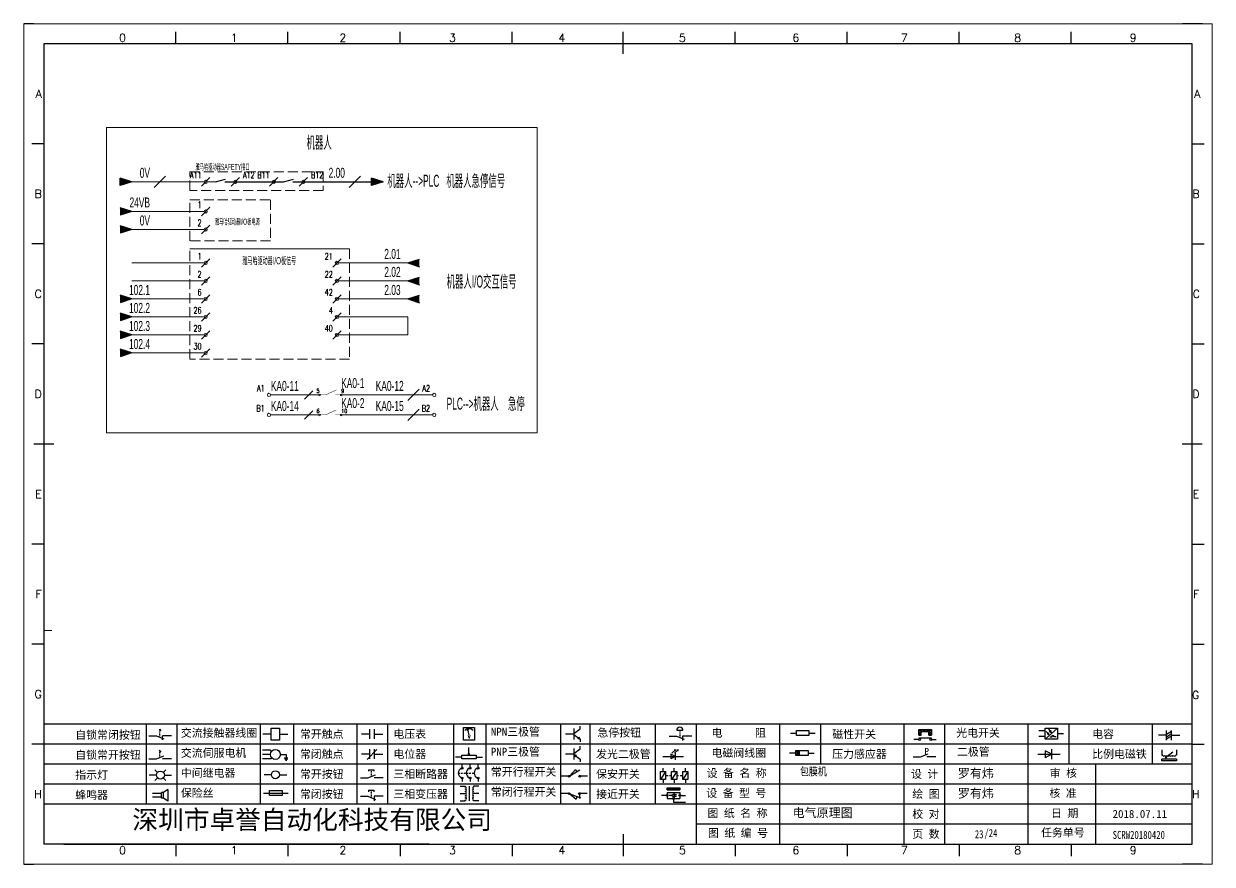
# Model space of a CAD drawing. Extents: x 49673 to 52330, y -5620 to -4375.
# Drawn here: x 49673.1 to 49970.1, y -5619.6 to -5409.6 of the extents above; entities that cross this region are included whole.
import ezdxf
from ezdxf.enums import TextEntityAlignment as Align

# ---------------------------------------------------------------- set-up
doc = ezdxf.new("R2010")
doc.units = 0
doc.header["$MEASUREMENT"] = 0
doc.linetypes.add('DASH', pattern=[0.35, 0.25, -0.1])
doc.layers.add('AE_BOR', color=1, linetype='Continuous')
doc.layers.add('ELEMENT', color=3, linetype='Continuous')
doc.layers.add('Dimension', color=3, linetype='Continuous', lineweight=13)
doc.styles.get("Standard").update_dxf_attribs({"font": 'txt.shx'})
doc.styles.add('WD', font='simplex.shx', dxfattribs={"bigfont": 'gbcbig.shx'})
doc.styles.add('样式 8', font='arial.ttf')
doc.styles.add('楷体', font='STFANGSO.TTF', dxfattribs={"width": 0.8})
doc.styles.add('汉字', font='')
doc.styles.get('汉字').set_extended_font_data('新宋体')

# ---------------------------------------------------------------- blocks, each defined once
blk = doc.blocks.new('$element$00000498')
at = {"const_width": 0.0233}
for points in [[(0, 0), (0, -0.25)], [(-0.25, -0.2), (0, -0.75)], [(0, -0.75), (0, -1)]]:
    blk.add_lwpolyline(points, dxfattribs=at)
at = {"flags": 9}
blk.add_attdef('S', (0, 0), '', height=0.00000667, dxfattribs=at)
blk = doc.blocks.new('H_KA_NO')
at = {"lineweight": 0}
for centre in [(0.2, 0), (5.6, 0)]:
    blk.add_circle(centre, 0.2, dxfattribs=at)
at = {"layer": 'ELEMENT', "color": 1, "xscale": 5, "yscale": 5, "zscale": 5, "rotation": 270}
blk.add_blockref('$element$00000498', (5.4, 0), dxfattribs=at)
at = {"lineweight": 0, "style": 'WD', "width": 0.8}
blk.add_attdef('端子号', text='', height=1, dxfattribs=at).set_placement((0.2, 0.5), align=Align.RIGHT)
blk.add_attdef('端子号', (5.6, 0.5), '', height=1, dxfattribs=at)
blk = doc.blocks.new('磁性开关')
at = {"linetype": 'ByBlock'}
h = blk.add_hatch(dxfattribs=at)
h.set_pattern_fill('ANSI31', color=256, scale=0.1, style=0)
h.set_pattern_definition([(45, (0, 0), (-0.224506403, 0.224506403), [])])
h.paths.add_polyline_path([(-1910.88, -776.69), (-1910.88, -775.29), (-1907.69, -775.29), (-1907.69, -776.69), (-1908.31, -776.69), (-1908.31, -775.79), (-1910.25, -775.79), (-1910.25, -776.69)])
for p, q in [((-1910.91, -777.81), (-1912.09, -777.81)), ((-1910.88, -776.69), (-1910.88, -775.29)), ((-1910.88, -775.29), (-1907.69, -775.29)), ((-1910.88, -776.69), (-1910.25, -776.69)), ((-1910.88, -777.39), (-1907.69, -777.39)), ((-1910.25, -776.69), (-1910.25, -775.79)), ((-1910.25, -775.79), (-1908.31, -775.79)), ((-1908.31, -776.69), (-1908.31, -775.79)), ((-1908.31, -776.69), (-1907.69, -776.69)), ((-1907.69, -775.29), (-1907.69, -776.69)), ((-1907.66, -777.81), (-1906.48, -777.81))]:
    blk.add_line(p, q, dxfattribs=at)
for centre in [(-1910.68, -777.81), (-1907.88, -777.81)]:
    blk.add_circle(centre, 0.225, dxfattribs=at)
blk = doc.blocks.new('*U28')
at = {"linetype": 'ByBlock'}
for p, q in [((-1909.23, -780.45), (-1909.23, -780.67)), ((-1909.23, -780.45), (-1908.92, -780.84)), ((-1909.23, -780.84), (-1909.23, -781.05)), ((-1911.92, -782.07), (-1910.06, -782.07)), ((-1910.06, -782.07), (-1908.18, -782.88)), ((-1909.23, -781.23), (-1909.23, -781.44)), ((-1909.23, -781.61), (-1909.23, -781.83)), ((-1909.23, -782), (-1909.23, -782.21)), ((-1909.23, -782.38), (-1909.23, -782.43)), ((-1908.52, -783.07), (-1908.52, -782.07)), ((-1906.25, -782.07), (-1908.52, -782.07))]:
    blk.add_line(p, q, dxfattribs=at)
blk = doc.blocks.new('*U30')
at = {"linetype": 'ByBlock'}
for p, q in [((-1911.92, -792.89), (-1910.06, -792.89)), ((-1910.06, -792.89), (-1908.18, -792.08)), ((-1908.88, -791.17), (-1909.23, -790.71)), ((-1909.23, -790.71), (-1909.23, -790.92)), ((-1909.23, -791.09), (-1909.23, -791.31)), ((-1909.23, -791.48), (-1909.23, -791.69)), ((-1909.23, -791.86), (-1909.23, -792.08)), ((-1909.23, -792.25), (-1909.23, -792.47)), ((-1906.25, -792.89), (-1908.52, -792.89))]:
    blk.add_line(p, q, dxfattribs=at)
blk = doc.blocks.new('蜂鸣器')
at = {"linetype": 'ByBlock'}
for p, q in [((-1907.17, -795.53), (-1908.25, -796.26)), ((-1907.17, -795.53), (-1907.17, -798.41)), ((-1908.8, -796.48), (-1911.01, -796.48)), ((-1908.8, -797.46), (-1911.01, -797.46)), ((-1908.25, -796.26), (-1908.8, -796.26)), ((-1908.8, -797.68), (-1908.8, -796.26)), ((-1908.25, -797.68), (-1908.8, -797.68)), ((-1908.25, -797.68), (-1908.25, -796.26)), ((-1907.17, -798.41), (-1908.25, -797.68))]:
    blk.add_line(p, q, dxfattribs=at)
blk = doc.blocks.new('指示灯')
at = {"linetype": 'ByBlock'}
for p, q in [((-1854.25, -776.92), (-1856.06, -776.92)), ((-1854.62, -775.59), (-1853.97, -776.23)), ((-1854.62, -778.25), (-1853.97, -777.61)), ((-1851.9, -775.59), (-1852.54, -776.23)), ((-1851.9, -778.25), (-1852.54, -777.61)), ((-1852.26, -776.92), (-1850.45, -776.92))]:
    blk.add_line(p, q, dxfattribs=at)
blk.add_circle((-1853.26, -776.92), 0.992, dxfattribs=at)
blk = doc.blocks.new('光电开关')
at = {"linetype": 'ByBlock'}
h = blk.add_hatch(dxfattribs=at)
h.set_pattern_fill('ANSI31', color=256, scale=0.01, style=0)
h.set_pattern_definition([(45, (0.172267, 0), (-0.0224506403, 0.0224506403), [])])
h.paths.add_polyline_path([(-1882.44, -776.34), (-1882.5, -775.91), (-1882.68, -776.07)])
h.paths.add_polyline_path([(-1882.86, -776.23), (-1882.44, -776.34), (-1882.68, -776.07)])
h.paths.add_polyline_path([(-1883.05, -776.88), (-1883.11, -776.45), (-1883.29, -776.61)])
h.paths.add_polyline_path([(-1883.47, -776.77), (-1883.05, -776.88), (-1883.29, -776.61)])
for p, q in [((-1884.01, -775.96), (-1885.56, -775.96)), ((-1884.01, -777.39), (-1885.56, -777.39)), ((-1880.91, -775.3), (-1884.01, -778.05)), ((-1883.75, -776.09), (-1883.05, -776.88)), ((-1883.11, -776.45), (-1883.47, -776.77)), ((-1883.05, -776.88), (-1883.47, -776.77)), ((-1883.14, -775.55), (-1882.44, -776.34)), ((-1883.05, -776.88), (-1883.11, -776.45)), ((-1882.5, -775.91), (-1882.86, -776.23)), ((-1882.44, -776.34), (-1882.86, -776.23)), ((-1882.78, -777.47), (-1882.23, -777.47)), ((-1882.44, -776.34), (-1882.5, -775.91)), ((-1882.23, -777.47), (-1882.23, -777.14)), ((-1882.23, -777.14), (-1881.78, -777.14)), ((-1881.78, -777.47), (-1881.78, -777.14)), ((-1881.23, -777.47), (-1881.78, -777.47)), ((-1879.37, -776.67), (-1880.91, -776.67))]:
    blk.add_line(p, q, dxfattribs=at)
blk.add_lwpolyline([(-1884.01, -775.3), (-1880.91, -775.3), (-1880.91, -778.05), (-1884.01, -778.05)], close=True, dxfattribs=at)
blk = doc.blocks.new('交流接触器线圈')
at = {"linetype": 'ByBlock'}
for p, q in [((-1880.82, -781.77), (-1882.87, -781.77)), ((-1878.72, -781.77), (-1876.67, -781.77))]:
    blk.add_line(p, q, dxfattribs=at)
blk.add_lwpolyline([(-1880.82, -780.28), (-1878.72, -780.28), (-1878.72, -783.26), (-1880.82, -783.26)], close=True, dxfattribs=at)
blk = doc.blocks.new('交流伺服电机')
at = {"linetype": 'ByBlock'}
for p, q in [((-1880.97, -785.75), (-1882.94, -785.75)), ((-1880.97, -786.85), (-1882.94, -786.85)), ((-1880.97, -785.75), (-1880.65, -786.03)), ((-1878.49, -786.85), (-1877.07, -786.85)), ((-1877.07, -786.85), (-1877.07, -787.72)), ((-1880.97, -787.94), (-1882.94, -787.94)), ((-1880.97, -787.94), (-1880.65, -787.67)), ((-1877.54, -787.72), (-1876.59, -787.72)), ((-1877.38, -788.01), (-1876.75, -788.01)), ((-1877.23, -788.29), (-1876.9, -788.29))]:
    blk.add_line(p, q, dxfattribs=at)
blk.add_circle((-1879.73, -786.85), 1.24, dxfattribs=at)
blk = doc.blocks.new('中间继电器')
at = {"linetype": 'ByBlock'}
for p, q in [((-1880.72, -791.92), (-1882.54, -791.92)), ((-1878.74, -791.92), (-1876.92, -791.92))]:
    blk.add_line(p, q, dxfattribs=at)
blk.add_circle((-1879.73, -791.92), 0.992, dxfattribs=at)
blk = doc.blocks.new('保险丝')
at = {"linetype": 'ByBlock'}
blk.add_line((-1882.72, -796.49), (-1876.55, -796.49), dxfattribs=at)
blk.add_lwpolyline([(-1881.2, -795.86), (-1878.06, -795.86), (-1878.06, -797.12), (-1881.2, -797.12)], close=True, dxfattribs=at)
blk = doc.blocks.new('常开按钮')
at = {"linetype": 'ByBlock'}
for p, q in [((-1910.06, -787.73), (-1908.18, -786.93)), ((-1909.9, -785.68), (-1908.56, -785.68)), ((-1909.9, -785.68), (-1909.9, -786.07)), ((-1909.23, -785.68), (-1909.23, -785.89)), ((-1909.23, -786.06), (-1909.23, -786.28)), ((-1909.23, -786.45), (-1909.23, -786.67)), ((-1909.23, -786.84), (-1909.23, -787.05)), ((-1908.56, -785.68), (-1908.56, -786.07)), ((-1911.92, -787.73), (-1910.06, -787.73)), ((-1909.23, -787.22), (-1909.23, -787.38)), ((-1906.25, -787.73), (-1908.52, -787.73))]:
    blk.add_line(p, q, dxfattribs=at)
blk = doc.blocks.new('常开触点')
at = {"linetype": 'ByBlock'}
for p, q in [((-1853.82, -782.99), (-1853.82, -780.56)), ((-1852.6, -782.99), (-1852.6, -780.56)), ((-1853.82, -781.77), (-1855.88, -781.77)), ((-1852.6, -781.77), (-1850.55, -781.77))]:
    blk.add_line(p, q, dxfattribs=at)
blk = doc.blocks.new('常闭触点')
at = {"linetype": 'ByBlock'}
for p, q in [((-1853.82, -786.77), (-1855.88, -786.77)), ((-1852.01, -785.66), (-1854.43, -788.1)), ((-1853.82, -787.99), (-1853.82, -785.56)), ((-1852.6, -787.99), (-1852.6, -785.56)), ((-1852.6, -786.77), (-1850.55, -786.77))]:
    blk.add_line(p, q, dxfattribs=at)
blk = doc.blocks.new('常闭按钮')
at = {"linetype": 'ByBlock'}
for p, q in [((-1856.13, -792.28), (-1854.28, -792.28)), ((-1854.28, -792.28), (-1852.4, -793.09)), ((-1854.11, -790.83), (-1852.77, -790.83)), ((-1854.11, -790.83), (-1854.11, -791.22)), ((-1853.44, -790.83), (-1853.44, -791.04)), ((-1853.44, -791.21), (-1853.44, -791.43)), ((-1853.44, -791.6), (-1853.44, -791.82)), ((-1853.44, -791.99), (-1853.44, -792.2)), ((-1853.44, -792.37), (-1853.44, -792.53)), ((-1852.77, -790.83), (-1852.77, -791.22)), ((-1850.47, -792.28), (-1852.73, -792.28)), ((-1852.73, -792.28), (-1852.73, -793.43))]:
    blk.add_line(p, q, dxfattribs=at)
blk = doc.blocks.new('电磁阀线圈')
at = {"linetype": 'ByBlock'}
for p, q in [((-1854.61, -795.92), (-1853.75, -797.16)), ((-1853.75, -795.92), (-1854.61, -797.16)), ((-1853.75, -795.92), (-1853.75, -797.16)), ((-1854.61, -796.54), (-1856.17, -796.54)), ((-1851.53, -796.54), (-1849.97, -796.54))]:
    blk.add_line(p, q, dxfattribs=at)
blk.add_lwpolyline([(-1854.61, -795.92), (-1851.53, -795.92), (-1851.53, -797.16), (-1854.61, -797.16)], close=True, dxfattribs=at)
blk = doc.blocks.new('电压表')
at = {"linetype": 'ByBlock'}
for p, q in [((-1814.84, -780.75), (-1814.91, -781.13)), ((-1814.6, -781.05), (-1814.91, -781.13)), ((-1814.84, -780.75), (-1814.46, -782.26)), ((-1814.84, -780.75), (-1814.6, -781.05))]:
    blk.add_line(p, q, dxfattribs=at)
blk.add_lwpolyline([(-1815.84, -780.34), (-1813.07, -780.34), (-1813.07, -783.49), (-1815.84, -783.49)], close=True, dxfattribs=at)
blk.add_arc((-1814.46, -782.26), 1.56, 46.8313, 133.1687, dxfattribs=at)
at = {"linetype": 'ByBlock', "insert": (-1814.7, -782.39), "char_height": 0.75, "width": 0.6768, "attachment_point": 1}
blk.add_mtext('V', dxfattribs=at)
blk = doc.blocks.new('电位器')
at = {"linetype": 'ByBlock'}
for p, q in [((-1814.45, -787.3), (-1814.62, -786.96)), ((-1814.62, -786.96), (-1814.27, -786.96)), ((-1814.45, -787.3), (-1814.45, -785.39)), ((-1814.45, -787.3), (-1814.27, -786.96)), ((-1816.21, -787.75), (-1817.79, -787.75)), ((-1812.68, -787.75), (-1811.1, -787.75))]:
    blk.add_line(p, q, dxfattribs=at)
blk.add_lwpolyline([(-1816.21, -787.3), (-1812.68, -787.3), (-1812.68, -788.2), (-1816.21, -788.2)], close=True, dxfattribs=at)
blk = doc.blocks.new('三相断路器')
at = {"linetype": 'ByBlock'}
for p, q in [((-1816.17, -790.33), (-1816.17, -789.7)), ((-1814.17, -790.33), (-1814.17, -789.7)), ((-1812.18, -790.33), (-1812.18, -789.7)), ((-1817.14, -791.74), (-1816.72, -791.74)), ((-1816.45, -791.74), (-1816.03, -791.74)), ((-1815.76, -791.74), (-1815.34, -791.74)), ((-1815.07, -791.74), (-1814.65, -791.74)), ((-1814.38, -791.74), (-1813.96, -791.74)), ((-1813.69, -791.74), (-1813.27, -791.74)), ((-1816.17, -793.19), (-1816.17, -793.83)), ((-1814.17, -793.19), (-1814.17, -793.83)), ((-1812.18, -793.19), (-1812.18, -793.83))]:
    blk.add_line(p, q, dxfattribs=at)
for centre in [(-1816.17, -790.55), (-1816.17, -792.98), (-1814.17, -790.55), (-1814.17, -792.98), (-1812.18, -790.55), (-1812.18, -792.98)]:
    blk.add_circle(centre, 0.219, dxfattribs=at)
for centre in [(-1815.81, -791.74), (-1813.82, -791.74), (-1811.83, -791.74)]:
    blk.add_arc(centre, 1.32, 115.5791, 244.4209, dxfattribs=at)
blk = doc.blocks.new('三相变压器')
at = {"linetype": 'ByBlock'}
for p, q in [((-1816.69, -795.03), (-1815.37, -795.03)), ((-1815.37, -795.03), (-1815.37, -795.24)), ((-1814.34, -798.7), (-1814.34, -795.04)), ((-1812, -795.03), (-1813.32, -795.03)), ((-1813.32, -795.03), (-1813.32, -795.24)), ((-1816.69, -796.87), (-1815.37, -796.87)), ((-1816.69, -798.71), (-1815.37, -798.71)), ((-1815.37, -798.71), (-1815.37, -798.5)), ((-1812, -796.87), (-1813.32, -796.87)), ((-1813.32, -798.71), (-1813.32, -798.5)), ((-1812, -798.71), (-1813.32, -798.71))]:
    blk.add_line(p, q, dxfattribs=at)
for centre, start, end in [((-1815.37, -795.51), 270, 90), ((-1815.37, -796.06), 270, 90), ((-1813.32, -795.51), 90, 270), ((-1813.32, -796.06), 90, 270), ((-1815.37, -796.6), 270, 90), ((-1815.37, -797.14), 270, 90), ((-1815.37, -797.68), 270, 90), ((-1815.37, -798.23), 270, 90), ((-1813.32, -796.6), 90, 270), ((-1813.32, -797.14), 90, 270), ((-1813.32, -797.68), 90, 270), ((-1813.32, -798.23), 90, 270)]:
    blk.add_arc(centre, 0.271, start, end, dxfattribs=at)
blk = doc.blocks.new('压力感应器')
at = {"linetype": 'ByBlock'}
for p, q in [((-1817.44, -777.73), (-1815.59, -777.73)), ((-1815.59, -777.73), (-1813.71, -776.93)), ((-1811.78, -777.73), (-1814.05, -777.73))]:
    blk.add_line(p, q, dxfattribs=at)
at = {"linetype": 'ByBlock', "insert": (-1814.65, -775.48), "char_height": 1.68, "width": 1.2242, "attachment_point": 1}
blk.add_mtext('{\\fNSimSun|b0|i0|c134|p49;P}', dxfattribs=at)
blk = doc.blocks.new('二极管')
at = {"linetype": 'ByBlock'}
for p, q in [((-1787.52, -776.77), (-1781.92, -776.77)), ((-1783.97, -776.77), (-1785.69, -775.9)), ((-1785.69, -775.9), (-1785.69, -777.65)), ((-1783.97, -776.77), (-1785.69, -777.65)), ((-1783.97, -777.99), (-1783.97, -775.56))]:
    blk.add_line(p, q, dxfattribs=at)
blk = doc.blocks.new('NPN三极管')
at = {"linetype": 'ByBlock'}
for p, q in [((-1785.73, -780.61), (-1785.73, -783.32)), ((-1785.73, -781.82), (-1784.15, -780.66)), ((-1784.15, -780.66), (-1784.15, -779.98)), ((-1785.73, -781.97), (-1787.81, -781.97)), ((-1785.73, -782.11), (-1784.15, -783.27)), ((-1784.41, -782.73), (-1784.74, -783.18)), ((-1784.15, -783.27), (-1784.74, -783.18)), ((-1784.15, -783.27), (-1784.41, -782.73)), ((-1784.15, -783.27), (-1784.15, -783.96))]:
    blk.add_line(p, q, dxfattribs=at)
blk = doc.blocks.new('PNP三极管')
at = {"linetype": 'ByBlock'}
for p, q in [((-1784.9, -786.74), (-1786.98, -786.74)), ((-1784.9, -785.38), (-1784.9, -788.09)), ((-1784.9, -786.59), (-1783.32, -785.43)), ((-1784.9, -786.88), (-1783.32, -788.04)), ((-1784.9, -786.88), (-1784.31, -786.97)), ((-1784.9, -786.88), (-1784.64, -787.42)), ((-1784.31, -786.97), (-1784.64, -787.42)), ((-1783.32, -785.43), (-1783.32, -784.75)), ((-1783.32, -788.04), (-1783.32, -788.73))]:
    blk.add_line(p, q, dxfattribs=at)
blk = doc.blocks.new('常开行程开关')
at = {"linetype": 'ByBlock'}
for p, q in [((-1786.29, -792.3), (-1788.01, -792.3)), ((-1785.89, -792.17), (-1784.52, -790.62)), ((-1785.89, -792.17), (-1783.43, -790.72)), ((-1784.52, -790.62), (-1784.19, -791.17)), ((-1781.48, -792.3), (-1783.21, -792.3))]:
    blk.add_line(p, q, dxfattribs=at)
for centre in [(-1786.07, -792.3), (-1783.42, -792.3)]:
    blk.add_circle(centre, 0.219, dxfattribs=at)
blk = doc.blocks.new('常闭行程开关')
at = {"linetype": 'ByBlock'}
for p, q in [((-1786.34, -796.62), (-1788.07, -796.62)), ((-1785.93, -796.72), (-1783.25, -797.7)), ((-1785.93, -796.72), (-1784.3, -798)), ((-1784.3, -798), (-1784.08, -797.4)), ((-1783.48, -796.84), (-1783.48, -797.85)), ((-1781.54, -796.62), (-1783.26, -796.62))]:
    blk.add_line(p, q, dxfattribs=at)
for centre in [(-1786.12, -796.62), (-1783.48, -796.62)]:
    blk.add_circle(centre, 0.219, dxfattribs=at)
blk = doc.blocks.new('电容')
at = {"linetype": 'ByBlock'}
for p, q in [((-1756.08, -782.99), (-1756.08, -780.56)), ((-1754.86, -780.79), (-1756.08, -781.55)), ((-1754.86, -782.99), (-1754.86, -780.56)), ((-1756.08, -781.77), (-1758.13, -781.77)), ((-1754.86, -781.44), (-1756.08, -782.2)), ((-1754.86, -781.99), (-1756.08, -782.75)), ((-1754.86, -781.77), (-1752.81, -781.77))]:
    blk.add_line(p, q, dxfattribs=at)
blk = doc.blocks.new('发光二极管')
at = {"linetype": 'ByBlock'}
for p, q in [((-1758.01, -786.77), (-1752.89, -786.77)), ((-1754.84, -786.77), (-1756.04, -786.16)), ((-1756.04, -786.16), (-1756.04, -787.39)), ((-1754.84, -786.77), (-1756.04, -787.39)), ((-1755.78, -785.92), (-1754.89, -785.14)), ((-1754.89, -785.14), (-1755.2, -785.22)), ((-1755.2, -785.22), (-1755.01, -785.43)), ((-1755.08, -785.92), (-1754.18, -785.14)), ((-1754.89, -785.14), (-1755.01, -785.43)), ((-1754.84, -787.63), (-1754.84, -785.92)), ((-1754.18, -785.14), (-1754.49, -785.22)), ((-1754.49, -785.22), (-1754.31, -785.43)), ((-1754.18, -785.14), (-1754.31, -785.43))]:
    blk.add_line(p, q, dxfattribs=at)
blk = doc.blocks.new('比例电磁阀')
at = {"linetype": 'ByBlock'}
for p, q in [((-1757.26, -775.38), (-1757.26, -776.71)), ((-1757.26, -776.71), (-1757.05, -776.71)), ((-1753.6, -777.73), (-1757.25, -777.73)), ((-1757.25, -778.13), (-1757.25, -777.73)), ((-1753.6, -778.13), (-1757.25, -778.13)), ((-1754.5, -775.98), (-1756.35, -777.44)), ((-1756.35, -777.44), (-1756.25, -777.25)), ((-1756.35, -777.44), (-1756.15, -777.38)), ((-1756.15, -777.38), (-1756.25, -777.25)), ((-1753.58, -776.71), (-1753.8, -776.71)), ((-1753.6, -777.73), (-1753.6, -778.13)), ((-1753.58, -775.38), (-1753.58, -776.71))]:
    blk.add_line(p, q, dxfattribs=at)
for centre in [(-1756.78, -776.71), (-1756.24, -776.71), (-1755.7, -776.71), (-1755.15, -776.71), (-1754.61, -776.71), (-1754.07, -776.71)]:
    blk.add_arc(centre, 0.271, 180, 0, dxfattribs=at)
blk = doc.blocks.new('保安开关')
at = {"linetype": 'ByBlock'}
for p, q in [((-1757.96, -790.79), (-1757.96, -789.97)), ((-1755.17, -790.79), (-1755.17, -789.97)), ((-1752.39, -790.79), (-1752.39, -789.97)), ((-1757.33, -790.79), (-1758.6, -792.81)), ((-1757.96, -792.81), (-1757.96, -793.62)), ((-1757.33, -791.8), (-1756.72, -791.8)), ((-1756.35, -791.8), (-1755.89, -791.8)), ((-1754.54, -790.79), (-1755.81, -792.81)), ((-1755.17, -792.81), (-1755.17, -793.62)), ((-1754.52, -791.8), (-1754.06, -791.8)), ((-1753.69, -791.8), (-1753.08, -791.8)), ((-1751.75, -790.79), (-1753.02, -792.81)), ((-1752.39, -792.81), (-1752.39, -793.62))]:
    blk.add_line(p, q, dxfattribs=at)
for points in [[(-1758.6, -790.79), (-1757.33, -790.79), (-1757.33, -792.81), (-1758.6, -792.81)], [(-1755.81, -790.79), (-1754.54, -790.79), (-1754.54, -792.81), (-1755.81, -792.81)], [(-1753.02, -790.79), (-1751.75, -790.79), (-1751.75, -792.81), (-1753.02, -792.81)]]:
    blk.add_lwpolyline(points, close=True, dxfattribs=at)
blk = doc.blocks.new('接近开关')
at = {"linetype": 'ByBlock'}
h = blk.add_hatch(dxfattribs=at)
h.set_pattern_fill('ANSI31', color=256, scale=0.01, style=0)
h.set_pattern_definition([(45, (-89.131516, -30.795668), (-0.0224506403, 0.0224506403), [])])
h.paths.add_polyline_path([(-1516.96, -1123.35), (-1516.96, -1122.85), (-1513.76, -1122.85), (-1513.76, -1123.35)])
for p, q in [((-1517.18, -1124.71), (-1518.36, -1124.71)), ((-1516.96, -1123.35), (-1516.96, -1122.85)), ((-1516.96, -1122.85), (-1513.76, -1122.85)), ((-1516.96, -1123.35), (-1513.76, -1123.35)), ((-1516.96, -1123.95), (-1513.76, -1123.95)), ((-1516.96, -1123.95), (-1516.96, -1125.47)), ((-1516.96, -1125.47), (-1513.76, -1125.47)), ((-1515.91, -1124.71), (-1516.45, -1124.71)), ((-1515.11, -1124.31), (-1515.91, -1124.71)), ((-1515.11, -1125.11), (-1515.91, -1124.71)), ((-1515.33, -1124.53), (-1515.17, -1124.53)), ((-1515.33, -1124.88), (-1515.17, -1124.88)), ((-1515.25, -1124.45), (-1515.25, -1124.61)), ((-1515.11, -1124.31), (-1515.11, -1125.11)), ((-1515.11, -1124.48), (-1514.58, -1124.48)), ((-1515.11, -1124.94), (-1514.58, -1124.94)), ((-1513.76, -1122.85), (-1513.76, -1123.35)), ((-1513.76, -1123.95), (-1513.76, -1125.47)), ((-1513.54, -1124.71), (-1512.36, -1124.71)), ((-1515.36, -1125.69), (-1515.36, -1126.36)), ((-1515.36, -1126.36), (-1512.36, -1126.36))]:
    blk.add_line(p, q, dxfattribs=at)
for centre in [(-1516.96, -1124.71), (-1515.36, -1125.47), (-1513.76, -1124.71)]:
    blk.add_circle(centre, 0.225, dxfattribs=at)
blk = doc.blocks.new('电阻')
at = {"linetype": 'ByBlock'}
for p, q in [((-3.09, 0), (-1.57, 0)), ((1.57, 0), (3.09, 0))]:
    blk.add_line(p, q, dxfattribs=at)
blk.add_lwpolyline([(-1.57, 0.63), (1.57, 0.63), (1.57, -0.63), (-1.57, -0.63)], close=True, dxfattribs=at)
blk = doc.blocks.new('急停按钮')
at = {"linetype": 'ByBlock'}
for p, q in [((-1.86, 0), (0, 0)), ((0, 0), (1.88, -0.81)), ((0.06, 1.45), (1.61, 1.45)), ((0.83, 1.45), (0.83, 1.24)), ((0.83, 1.07), (0.83, 0.85)), ((0.83, 0.68), (0.83, 0.47)), ((0.83, 0.29), (0.83, 0.08)), ((3.81, 0), (1.54, 0)), ((1.54, 0), (1.54, -1.15)), ((0.83, -0.09), (0.83, -0.24))]:
    blk.add_line(p, q, dxfattribs=at)
blk.add_arc((0.83, 1.45), 0.774, 0, 180)
blk = doc.blocks.new('电控横A4')
for p, q in [((292, -5), (5, -5)), ((5, -5), (5, -205)), ((292, -205), (292, -5)), ((10.03, -205), (289.53, -205)), ((130.8, -205), (190.75, -205)), ((190.75, -205), (259.54, -205))]:
    blk.add_line(p, q)
at = {"lineweight": 9, "ltscale": 0.1}
for p, q in [((5, -151.57), (7, -151.57)), ((101.34, -205), (130.8, -205)), ((129.44, -205), (129.44, -205)), ((129.44, -205), (129.44, -205)), ((129.44, -205), (129.44, -205)), ((129.44, -205), (129.44, -205))]:
    blk.add_line(p, q, dxfattribs=at)
at = {"linetype": 'ByBlock'}
for p, q in [((292, -175), (5, -175)), ((292, -180), (5, -180)), ((292, -185), (5, -185)), ((292, -190), (5, -190)), ((292, -195), (5, -195)), ((292, -200), (168.03, -200))]:
    blk.add_line(p, q, dxfattribs=at)
at = {"color": 0, "lineweight": -2}
for p, q in [((30.58, -175), (30.58, -195)), ((38.26, -175), (38.26, -195)), ((59.05, -175), (59.05, -195)), ((67.4, -175), (67.4, -195)), ((83.26, -175), (83.26, -195)), ((90.91, -175), (90.91, -195)), ((107.4, -175), (107.4, -195)), ((115.5, -175), (115.5, -195)), ((134.12, -175), (134.12, -195)), ((141.48, -175), (141.48, -195)), ((157.79, -175), (157.79, -195)), ((168.03, -175), (168.03, -204.92)), ((188.84, -175), (188.84, -185)), ((199.08, -175), (199.08, -185)), ((219.89, -175), (219.89, -185)), ((230.12, -175), (230.12, -185)), ((250.93, -175), (250.93, -185)), ((261.17, -175), (261.17, -185)), ((281.98, -175), (281.98, -185)), ((188.84, -185), (188.84, -204.92)), ((219.89, -185), (219.89, -205)), ((230.12, -185), (230.12, -205)), ((250.93, -185), (250.93, -205)), ((267.79, -185), (267.79, -205))]:
    blk.add_line(p, q, dxfattribs=at)
at = {"color": 0, "ltscale": 2}
for p, q in [((292, -205), (292, -183.55)), ((101.34, -205), (5, -205)), ((259.54, -205), (289.53, -205)), ((259.54, -205), (292, -205))]:
    blk.add_line(p, q, dxfattribs=at)
at = {"layer": 'AE_BOR', "lineweight": 30}
for p, q in [((2.53, 0), (0, 0)), ((294.53, 0), (289.53, 0)), ((0, -210), (2.53, -210)), ((294.53, -210), (289.53, -210))]:
    blk.add_line(p, q, dxfattribs=at)
at = {"layer": 'AE_BOR', "color": 1, "lineweight": 15}
for p, q in [((0, 0), (297, 0)), ((0, -210), (0, 0)), ((297, 0), (297, -210)), ((297, -210), (0, -210))]:
    blk.add_line(p, q, dxfattribs=at)
at = {"layer": 'AE_BOR'}
for p, q in [((38.03, -5), (38.03, -2)), ((66.03, -5), (66.03, -2)), ((94.03, -5), (94.03, -2)), ((122.03, -5), (122.03, -2)), ((149.78, -5), (149.78, -2)), ((177.78, -5), (177.78, -2)), ((205.78, -5), (205.78, -2)), ((233.78, -5), (233.78, -2)), ((261.78, -5), (261.78, -2)), ((5, -30), (2, -30)), ((292, -30), (295, -30)), ((5, -55), (2, -55)), ((292, -55), (295, -55)), ((5, -80), (2, -80)), ((292, -80), (295, -80)), ((5, -130), (2, -130)), ((292, -130), (295, -130)), ((5, -155), (2, -155)), ((292, -155), (295, -155)), ((5, -180), (2, -180)), ((292, -180), (295, -180)), ((38.03, -205), (38.03, -208)), ((66.03, -205), (66.03, -208)), ((94.03, -205), (94.03, -208)), ((122.03, -205), (122.03, -208)), ((149.78, -205), (149.78, -208)), ((177.78, -205), (177.78, -208)), ((205.78, -205), (205.78, -208)), ((233.78, -205), (233.78, -208)), ((261.78, -205), (261.78, -208))]:
    blk.add_line(p, q, dxfattribs=at)
at = {"layer": 'AE_BOR', "color": 2, "lineweight": 30}
for p, q in [((149.78, -7.5), (149.78, -2.5)), ((2.5, -105), (7.5, -105)), ((289.5, -105), (294.5, -105)), ((149.78, -202.5), (149.78, -207.5)), ((149.78, -205), (149.78, -207.5))]:
    blk.add_line(p, q, dxfattribs=at)
at = {"linetype": 'ByBlock'}
for name, p in [('*U28', (1943.19, 604.18)), ('交流接触器线圈', (1942.62, 604.27)), ('常开触点', (1940.27, 604.3)), ('电压表', (1925.71, 604.52)), ('NPN三极管', (1923.2, 604.5)), ('磁性开关', (2134.53, 598.96)), ('光电开关', (2139.22, 599.27)), ('电容', (2041.69, 603.98)), ('电位器', (1925.71, 604.52)), ('PNP三极管', (1922.37, 604.27)), ('压力感应器', (2039.72, 594.52)), ('*U30', (1943.19, 609.18)), ('交流伺服电机', (1942.62, 604.27)), ('常闭触点', (1940.27, 604.3)), ('发光二极管', (1917.72, 603.69)), ('电磁阀线圈', (2047.53, 614.3)), ('二极管', (2040.91, 594.27)), ('比例电磁阀', (2041.69, 593.98)), ('指示灯', (1887.41, 589.18)), ('中间继电器', (1942.62, 604.27)), ('常开按钮', (1996.06, 599.3)), ('三相断路器', (1925.71, 604.52)), ('常开行程开关', (1922.37, 604.27)), ('保安开关', (1917.72, 603.98)), ('蜂鸣器', (1943.19, 604.18)), ('保险丝', (1942.62, 604.27)), ('常闭按钮', (1940.27, 599.3)), ('三相变压器', (1925.71, 604.52)), ('常闭行程开关', (1922.37, 604.27)), ('接近开关', (1677.72, 931.9))]:
    blk.add_blockref(name, p, dxfattribs=at)
for name, p in [('急停按钮', (163.12, -177.98)), ('电阻', (194.66, -177.22))]:
    blk.add_blockref(name, p)
at = {"char_height": 2, "attachment_point": 1, "style": '汉字'}
for s, insert in [('{\\fKaiTi_GB2312|b0|i0|c134|p49;自锁常闭按钮}', (12.86, -176.69)), ('{\\fKaiTi_GB2312|b0|i0|c134|p49;交流接触器线圈}', (39.25, -176.19)), ('{\\fKaiTi_GB2312|b0|i0|c134|p49;常开触点}', (69.01, -176.48)), ('{\\fKaiTi_GB2312|b0|i0|c134|p49;电压表}', (92.37, -176.47)), ('{\\fKaiTi_GB2312|b0|i0|c134|p49;NPN三极管}', (116.73, -175.91)), ('{\\fKaiTi_GB2312|b0|i0|c134|p49;急停按钮}', (143.35, -176.12)), ('{\\fKaiTi_GB2312|b0|i0|c134|p49;电      阻}', (171.86, -176.19)), ('{\\fKaiTi_GB2312|b0|i0|c134|p49;磁性开关}', (202.07, -176.53)), ('{\\fKaiTi_GB2312|b0|i0|c134|p49;光电开关}', (233.02, -176.19)), ('{\\fKaiTi_GB2312|b0|i0|c134|p49;电容}', (267, -176.48)), ('{\\fKaiTi_GB2312|b0|i0|c134|p49;交流伺服电机}', (39.25, -181.19)), ('{\\fKaiTi_GB2312|b0|i0|c134|p49;电位器}', (92.37, -181.47)), ('{\\fKaiTi_GB2312|b0|i0|c134|p49;PNP三极管}', (116.73, -180.91)), ('{\\fKaiTi_GB2312|b0|i0|c134|p49;电磁阀线圈}', (171.86, -181.19)), ('{\\fKaiTi_GB2312|b0|i0|c134|p49;压力感应器}', (202.02, -181.47)), ('{\\fKaiTi_GB2312|b0|i0|c134|p49;二极管}', (233.2, -180.91)), ('{\\fKaiTi_GB2312|b0|i0|c134|p49;自锁常开按钮}', (12.86, -181.69)), ('{\\fKaiTi_GB2312|b0|i0|c134|p49;常闭触点}', (69.01, -181.48)), ('{\\fKaiTi_GB2312|b0|i0|c134|p49;发光二极管}', (143.02, -181.48)), ('{\\fKaiTi_GB2312|b0|i0|c134|p49;比例电磁铁}', (267, -181.48)), ('{\\fKaiTi_GB2312|b0|i0|c134|p49;指示灯}', (12.86, -186.69)), ('{\\fKaiTi_GB2312|b0|i0|c134|p49;中间继电器}', (39.25, -186.19)), ('{\\fKaiTi_GB2312|b0|i0|c134|p49;常开按钮}', (69.01, -186.48)), ('{\\fKaiTi_GB2312|b0|i0|c134|p49;三相断路器}', (92.37, -186.47)), ('{\\fKaiTi_GB2312|b0|i0|c134|p49;常开行程开关}', (116.73, -185.91)), ('{\\fKaiTi_GB2312|b0|i0|c134|p49;保安开关}', (143.02, -186.48)), ('{\\fKaiTi_GB2312|b0|i0|c134|p0;设 备 名 称}', (170.65, -186.24)), ('{\\fKaiTi_GB2312|b0|i0|c134|p0;设 计}', (221.72, -186.46)), ('{\\fKaiTi_GB2312|b0|i0|c134|p0;审 核}', (256.39, -186.25)), ('{\\fKaiTi_GB2312|b0|i0|c134|p49;蜂鸣器}', (12.86, -191.69)), ('{\\fKaiTi_GB2312|b0|i0|c134|p49;保险丝}', (39.25, -191.19)), ('{\\fKaiTi_GB2312|b0|i0|c134|p49;常闭按钮}', (69.01, -191.48)), ('{\\fKaiTi_GB2312|b0|i0|c134|p49;三相变压器}', (92.37, -191.47)), ('{\\fKaiTi_GB2312|b0|i0|c134|p49;常闭行程开关}', (116.73, -190.91)), ('{\\fKaiTi_GB2312|b0|i0|c134|p49;接近开关}', (143.02, -191.48)), ('{\\fKaiTi_GB2312|b0|i0|c134|p0;设 备 型 号}', (170.58, -191.24)), ('{\\fKaiTi_GB2312|b0|i0|c134|p0;绘 图}', (222.05, -191.46)), ('{\\fKaiTi_GB2312|b0|i0|c134|p0;核 准}', (256.32, -191.25)), ('{\\fKaiTi_GB2312|b0|i0|c134|p0;图 纸 名 称}', (170.86, -196.24)), ('{\\fKaiTi_GB2312|b0|i0|c134|p0;日 期}', (256.72, -196.25)), ('{\\fKaiTi_GB2312|b0|i0|c134|p0;校 对}', (222.05, -196.46)), ('{\\fKaiTi_GB2312|b0|i0|c134|p0;图 纸 编 号}', (170.98, -201.2)), ('{\\fKaiTi_GB2312|b0|i0|c134|p0;页 数}', (222.05, -201.46)), ('{\\fKaiTi_GB2312|b0|i0|c134|p0;任务单号}', (254.22, -201.1))]:
    blk.add_mtext(s, dxfattribs=dict(at, insert=insert))
at = {"color": 0, "lineweight": 0, "char_height": 2, "attachment_point": 1, "style": '楷体'}
for s, insert, width in [('包膜机', (193.97, -185.83), 9.1252), ('/24', (240.05, -201.23), 5.6327), ('SCRW20180420', (272.12, -201.68), 9.8608)]:
    blk.add_mtext(s, dxfattribs=dict(at, insert=insert, width=width))
at = {"attachment_point": 1}
for s, insert, char_height, width in [('{\\fKaiTi_GB2312|b0|i0|c134|p49;罗有炜}', (233.43, -186.2), 2.2, 15.3175), ('{\\fKaiTi_GB2312|b0|i0|c134|p49;罗有炜}', (233.43, -191.2), 2.2, 15.3175), ('{\\fKaiTi_GB2312|b0|i0|c134|p49;电气原理图}', (192.15, -196.05), 2.2, 25.88), ('{\\fKaiTi_GB2312|b0|i0|c134|p49;2018.07.11}', (272.1, -196.45), 2, 60.2542)]:
    blk.add_mtext(s, dxfattribs=dict(at, insert=insert, char_height=char_height, width=width))
at = {"color": 0, "lineweight": -2, "insert": (27.14, -196.53), "char_height": 4.7064, "width": 96.1138, "attachment_point": 1}
blk.add_mtext('深圳市卓誉自动化科技有限公司', dxfattribs=at)
at = {"layer": 'AE_BOR', "style": 'WD'}
for s, p in [('0', (24.67, -4.5)), ('1', (52.6, -4.5)), ('2', (79.75, -4.5)), ('3', (107.15, -4.5)), ('4', (134.45, -4.5)), ('5', (164.59, -4.5)), ('6', (192.94, -4.5)), ('7', (220.04, -4.5)), ('8', (248.37, -4.5)), ('9', (277.23, -4.5)), ('0', (24.67, -207.5)), ('1', (52.6, -207.5)), ('2', (79.75, -207.5)), ('3', (107.15, -207.5)), ('4', (134.45, -207.5)), ('5', (164.59, -207.5)), ('6', (192.94, -207.5)), ('7', (220.04, -207.5)), ('8', (248.37, -207.5)), ('9', (277.23, -207.5))]:
    blk.add_text(s, height=2, dxfattribs=at).set_placement(p, align=Align.CENTER)
for s, p in [('A', (4.5, -17.5)), ('A', (294.03, -17.5)), ('B', (4.5, -42.5)), ('B', (293.84, -42.5)), ('C', (4.5, -67.5)), ('C', (293.93, -67.5)), ('D', (4.5, -92.5)), ('D', (293.84, -92.5)), ('E', (4.5, -117.5)), ('E', (293.74, -117.5)), ('F', (4.5, -142.5)), ('F', (293.74, -142.5)), ('F', (293.74, -142.5)), ('G', (4.5, -167.5)), ('G', (293.74, -167.72)), ('H', (4.5, -192.5)), ('H', (293.84, -192.5))]:
    blk.add_text(s, height=2, dxfattribs=at).set_placement(p, align=Align.MIDDLE_RIGHT)

msp = doc.modelspace()

# ---------------------------------------------------------------- hatches: boundary and pattern name
for points in [[(49700.08, -5449.05), (49697.17, -5449.98), (49697.17, -5448.11)], [(49700.08, -5449.05), (49697.17, -5449.98), (49697.17, -5448.11)], [(49762.94, -5449.05), (49760.02, -5449.98), (49760.02, -5448.11)], [(49762.94, -5449.05), (49760.02, -5449.98), (49760.02, -5448.11)], [(49700.08, -5456.47), (49697.17, -5457.4), (49697.17, -5455.53)], [(49700.08, -5456.47), (49697.17, -5457.4), (49697.17, -5455.53)], [(49700.08, -5460.96), (49697.17, -5461.9), (49697.17, -5460.03)], [(49700.08, -5460.96), (49697.17, -5461.9), (49697.17, -5460.03)], [(49769.03, -5469.32), (49771.95, -5470.26), (49771.95, -5468.38)], [(49769.03, -5469.32), (49771.95, -5470.26), (49771.95, -5468.38)], [(49769.03, -5473.82), (49771.95, -5474.76), (49771.95, -5472.88)], [(49769.03, -5473.82), (49771.95, -5474.76), (49771.95, -5472.88)], [(49700.08, -5478.32), (49697.17, -5479.26), (49697.17, -5477.38)], [(49700.08, -5478.32), (49697.17, -5479.26), (49697.17, -5477.38)], [(49769.03, -5478.32), (49771.95, -5479.26), (49771.95, -5477.38)], [(49769.03, -5478.32), (49771.95, -5479.26), (49771.95, -5477.38)], [(49700.08, -5482.82), (49697.17, -5483.76), (49697.17, -5481.88)], [(49700.08, -5482.82), (49697.17, -5483.76), (49697.17, -5481.88)], [(49700.08, -5487.32), (49697.17, -5488.26), (49697.17, -5486.38)], [(49700.08, -5487.32), (49697.17, -5488.26), (49697.17, -5486.38)], [(49700.08, -5491.82), (49697.17, -5492.76), (49697.17, -5490.88)], [(49700.08, -5491.82), (49697.17, -5492.76), (49697.17, -5490.88)]]:
    msp.add_hatch(color=256).paths.add_polyline_path(points)

# ---------------------------------------------------------------- linework, layer by layer
for p, q in [((49700.08, -5449.05), (49697.17, -5448.11)), ((49697.17, -5449.98), (49697.17, -5448.11)), ((49700.08, -5449.05), (49697.17, -5448.11)), ((49700.08, -5449.05), (49697.17, -5449.98)), ((49700.08, -5449.05), (49697.17, -5449.98)), ((49721.02, -5449.05), (49723.52, -5448.38)), ((49723.32, -5449.05), (49738.02, -5449.05)), ((49738.02, -5449.05), (49740.52, -5448.38)), ((49740.32, -5449.05), (49762.94, -5449.05)), ((49762.94, -5449.05), (49760.02, -5448.11)), ((49760.02, -5449.98), (49760.02, -5448.11)), ((49762.94, -5449.05), (49760.02, -5448.11)), ((49762.94, -5449.05), (49760.02, -5449.98)), ((49762.94, -5449.05), (49760.02, -5449.98)), ((49700.08, -5456.47), (49697.17, -5455.53)), ((49700.08, -5456.47), (49697.17, -5455.53)), ((49700.08, -5456.47), (49697.17, -5457.4)), ((49700.08, -5456.47), (49697.17, -5457.4)), ((49700.08, -5460.96), (49697.17, -5460.03)), ((49700.08, -5460.96), (49697.17, -5460.03)), ((49700.08, -5460.96), (49697.17, -5461.9)), ((49700.08, -5460.96), (49697.17, -5461.9)), ((49769.03, -5469.32), (49771.95, -5468.38)), ((49769.03, -5469.32), (49771.95, -5468.38)), ((49769.03, -5469.32), (49771.95, -5470.26)), ((49769.03, -5469.32), (49771.95, -5470.26)), ((49769.03, -5473.82), (49771.95, -5472.88)), ((49769.03, -5473.82), (49771.95, -5472.88)), ((49769.03, -5473.82), (49771.95, -5474.76)), ((49769.03, -5473.82), (49771.95, -5474.76)), ((49700.08, -5478.32), (49697.17, -5477.38)), ((49700.08, -5478.32), (49697.17, -5477.38)), ((49700.08, -5478.32), (49697.17, -5479.26)), ((49700.08, -5478.32), (49697.17, -5479.26)), ((49769.03, -5478.32), (49771.95, -5477.38)), ((49769.03, -5478.32), (49771.95, -5477.38)), ((49769.03, -5478.32), (49771.95, -5479.26)), ((49769.03, -5478.32), (49771.95, -5479.26)), ((49700.08, -5482.82), (49697.17, -5481.88)), ((49700.08, -5482.82), (49697.17, -5481.88)), ((49700.08, -5482.82), (49697.17, -5483.76)), ((49700.08, -5482.82), (49697.17, -5483.76)), ((49700.08, -5487.32), (49697.17, -5486.38)), ((49700.08, -5487.32), (49697.17, -5486.38)), ((49700.08, -5487.32), (49697.17, -5488.26)), ((49700.08, -5487.32), (49697.17, -5488.26)), ((49700.08, -5491.82), (49697.17, -5490.88)), ((49700.08, -5491.82), (49697.17, -5490.88)), ((49700.08, -5491.82), (49697.17, -5492.76)), ((49700.08, -5491.82), (49697.17, -5492.76))]:
    msp.add_line(p, q)
at = {"lineweight": 0}
msp.add_line((49721.02, -5449.05), (49718.96, -5449.05), dxfattribs=at)
at = {"layer": 'Dimension', "color": 0, "lineweight": 0}
for p, q in [((49693.74, -5435.52), (49801.41, -5435.52)), ((49693.74, -5511.8), (49693.74, -5435.52)), ((49801.41, -5435.52), (49801.41, -5511.8)), ((49801.41, -5511.8), (49693.74, -5511.8))]:
    msp.add_line(p, q, dxfattribs=at)
at = {"layer": 'Dimension', "color": 6, "linetype": 'DASH', "lineweight": 0, "ltscale": 10}
for p, q in [((49714.56, -5446.55), (49747.95, -5446.55)), ((49714.56, -5451.24), (49714.56, -5446.55)), ((49747.95, -5446.55), (49747.95, -5451.24)), ((49747.95, -5451.24), (49714.56, -5451.24)), ((49714.56, -5453.55), (49734.76, -5453.55)), ((49714.56, -5463.77), (49714.56, -5453.55)), ((49734.76, -5453.55), (49734.76, -5463.77)), ((49734.76, -5463.77), (49714.56, -5463.77)), ((49714.55, -5493.34), (49714.55, -5465.79)), ((49754.51, -5465.79), (49754.51, -5493.34)), ((49754.51, -5493.34), (49714.55, -5493.34))]:
    msp.add_line(p, q, dxfattribs=at)
at = {"layer": 'Dimension', "lineweight": 0}
for p, q in [((49700.08, -5449.05), (49718.16, -5449.05)), ((49705.71, -5450.46), (49708.54, -5447.63)), ((49717.5, -5450.11), (49719.62, -5447.99)), ((49724.91, -5450.11), (49727.03, -5447.99)), ((49734.5, -5450.11), (49736.62, -5447.99)), ((49741.91, -5450.11), (49744.03, -5447.99)), ((49754.43, -5450.46), (49757.25, -5447.63)), ((49717.5, -5457.53), (49719.62, -5455.41)), ((49700.08, -5456.47), (49718.16, -5456.47)), ((49700.08, -5460.96), (49718.16, -5460.96)), ((49717.5, -5462.02), (49719.62, -5459.9)), ((49714.55, -5465.79), (49754.51, -5465.79)), ((49700.08, -5469.32), (49718.16, -5469.32)), ((49717.5, -5470.38), (49719.62, -5468.26)), ((49750.29, -5470.38), (49752.41, -5468.26)), ((49769.03, -5469.32), (49750.95, -5469.32)), ((49717.5, -5474.88), (49719.62, -5472.76)), ((49750.29, -5474.88), (49752.41, -5472.76)), ((49700.08, -5473.82), (49718.16, -5473.82)), ((49769.03, -5473.82), (49750.95, -5473.82)), ((49700.08, -5478.32), (49718.16, -5478.32)), ((49717.5, -5479.38), (49719.62, -5477.26)), ((49750.29, -5479.38), (49752.41, -5477.26)), ((49769.03, -5478.32), (49750.95, -5478.32)), ((49717.5, -5483.88), (49719.62, -5481.76)), ((49750.29, -5483.88), (49752.41, -5481.76)), ((49700.08, -5482.82), (49718.16, -5482.82)), ((49769.03, -5482.82), (49750.95, -5482.82)), ((49769.03, -5482.82), (49769.03, -5487.32)), ((49700.08, -5487.32), (49718.16, -5487.32)), ((49717.5, -5488.38), (49719.62, -5486.26)), ((49750.29, -5488.38), (49752.41, -5486.26)), ((49769.03, -5487.32), (49750.95, -5487.32)), ((49717.5, -5492.88), (49719.62, -5490.76)), ((49700.08, -5491.82), (49718.16, -5491.82)), ((49734.76, -5502.3), (49746.81, -5502.3)), ((49743.25, -5503.36), (49745.37, -5501.24)), ((49752.61, -5502.3), (49775.26, -5502.3)), ((49769.11, -5503.71), (49771.93, -5500.88)), ((49743.25, -5508.36), (49745.37, -5506.24)), ((49769.11, -5508.71), (49771.93, -5505.88)), ((49734.76, -5507.3), (49746.81, -5507.3)), ((49752.61, -5507.3), (49775.26, -5507.3))]:
    msp.add_line(p, q, dxfattribs=at)
for centre in [(49718.56, -5449.05), (49725.97, -5449.05), (49735.56, -5449.05), (49742.97, -5449.05), (49718.56, -5456.47), (49718.56, -5460.96), (49718.56, -5469.32), (49751.35, -5469.32), (49718.56, -5473.82), (49751.35, -5473.82), (49718.56, -5478.32), (49751.35, -5478.32), (49718.56, -5482.82), (49751.35, -5482.82), (49718.56, -5487.32), (49751.35, -5487.32), (49718.56, -5491.82), (49734.36, -5502.3), (49775.66, -5502.3), (49734.36, -5507.3), (49775.66, -5507.3)]:
    msp.add_circle(centre, 0.4, dxfattribs=at)

# ---------------------------------------------------------------- block references
msp.add_blockref('电控横A4', (49673.09, -5409.56))
at = {"lineweight": 0}
ref = msp.add_blockref('H_KA_NO', (49746.81, -5502.3), dxfattribs=at)
ref.add_attrib('端子号', '9', (49752.41, -5501.8), dxfattribs={"lineweight": 0, "height": 1, "style": 'WD', "width": 0.8})
ref.add_attrib('端子号', '5', dxfattribs={"lineweight": 0, "height": 1, "style": 'WD', "width": 0.8}).set_placement((49747.01, -5501.8), align=Align.RIGHT)
ref = msp.add_blockref('H_KA_NO', (49746.81, -5507.3), dxfattribs=at)
ref.add_attrib('端子号', '10', (49752.41, -5506.8), dxfattribs={"lineweight": 0, "height": 1, "style": 'WD', "width": 0.8})
ref.add_attrib('端子号', '6', dxfattribs={"lineweight": 0, "height": 1, "style": 'WD', "width": 0.8}).set_placement((49747.01, -5506.8), align=Align.RIGHT)

# ---------------------------------------------------------------- texts
at = {"layer": 'Dimension', "color": 6, "lineweight": 0, "style": '样式 8', "width": 0.5}
for s, height, p in [('机器人', 3, (49743.76, -5439.21)), ('雅马哈驱动器SAFETY接口', 1.5, (49716.02, -5445.32)), ('机器人-->PLC   机器人急停信号', 3, (49763.95, -5448.79)), ('雅马哈驱动器I/O板电源', 1.5, (49720.88, -5459.01)), ('雅马哈驱动器I/O板信号', 1.8, (49727.73, -5468.76)), ('机器人I/O交互信号', 3, (49778.77, -5473.96)), ('PLC-->机器人    急停', 3, (49778.77, -5504.47))]:
    msp.add_text(s, height=height, dxfattribs=at).set_placement(p, align=Align.MIDDLE_LEFT)
at = {"layer": 'Dimension', "lineweight": 0, "width": 0.6}
for s, height, style, p in [('0V', 2.5, '样式 8', (49704.64, -5448.05)), ('A11', 1.6, 'WD', (49717.52, -5448.18)), ('B11', 1.6, 'WD', (49734.52, -5448.18)), ('2.00', 2.5, '样式 8', (49753.35, -5448.05)), ('24VB', 2.5, '样式 8', (49704.64, -5455.47)), ('1', 1.6, 'WD', (49717.52, -5455.6)), ('0V', 2.5, '样式 8', (49704.64, -5459.96)), ('2', 1.6, 'WD', (49717.52, -5460.1)), ('1', 1.6, 'WD', (49717.52, -5468.45)), ('21', 1.6, 'WD', (49750.31, -5468.45)), ('2.01', 2.5, '样式 8', (49767.26, -5468.32)), ('2.02', 2.5, '样式 8', (49767.26, -5472.82)), ('2', 1.6, 'WD', (49717.52, -5472.95)), ('22', 1.6, 'WD', (49750.31, -5472.95)), ('102.1', 2.5, '样式 8', (49704.64, -5477.32)), ('6', 1.6, 'WD', (49717.52, -5477.45)), ('42', 1.6, 'WD', (49750.31, -5477.45)), ('2.03', 2.5, '样式 8', (49767.26, -5477.32)), ('102.2', 2.5, '样式 8', (49704.64, -5481.82)), ('26', 1.6, 'WD', (49717.52, -5481.95)), ('4', 1.6, 'WD', (49750.31, -5481.95)), ('102.3', 2.5, '样式 8', (49704.64, -5486.32)), ('29', 1.6, 'WD', (49717.52, -5486.45)), ('40', 1.6, 'WD', (49750.31, -5486.45)), ('102.4', 2.5, '样式 8', (49704.64, -5490.82)), ('30', 1.6, 'WD', (49717.52, -5490.95)), ('A1', 1.6, 'WD', (49733.31, -5501.43)), ('KA0-11', 2.5, '样式 8', (49741.83, -5501.3)), ('KA0-12', 2.5, '样式 8', (49768.04, -5501.3)), ('A2', 1.6, 'WD', (49774.62, -5501.43)), ('B1', 1.6, 'WD', (49733.31, -5506.43)), ('KA0-14', 2.5, '样式 8', (49741.83, -5506.3)), ('KA0-15', 2.5, '样式 8', (49768.04, -5506.3)), ('B2', 1.6, 'WD', (49774.62, -5506.43))]:
    msp.add_text(s, height=height, dxfattribs=dict(at, style=style)).set_placement(p, align=Align.RIGHT)
for s, height, style, p in [('A12', 1.6, 'WD', (49727.86, -5448.18)), ('B12', 1.6, 'WD', (49744.86, -5448.18)), ('KA0-1', 2.5, '样式 8', (49752.41, -5500.59)), ('KA0-2', 2.5, '样式 8', (49752.41, -5505.59))]:
    msp.add_text(s, height=height, dxfattribs=dict(at, style=style)).set_placement(p)
at = {"layer": 'Dimension', "color": 0, "lineweight": 0, "insert": (49910.76, -5611.07), "char_height": 2, "width": 2.9421, "attachment_point": 1, "style": '楷体'}
msp.add_mtext('23', dxfattribs=at)

doc.saveas('drawing.dxf')
